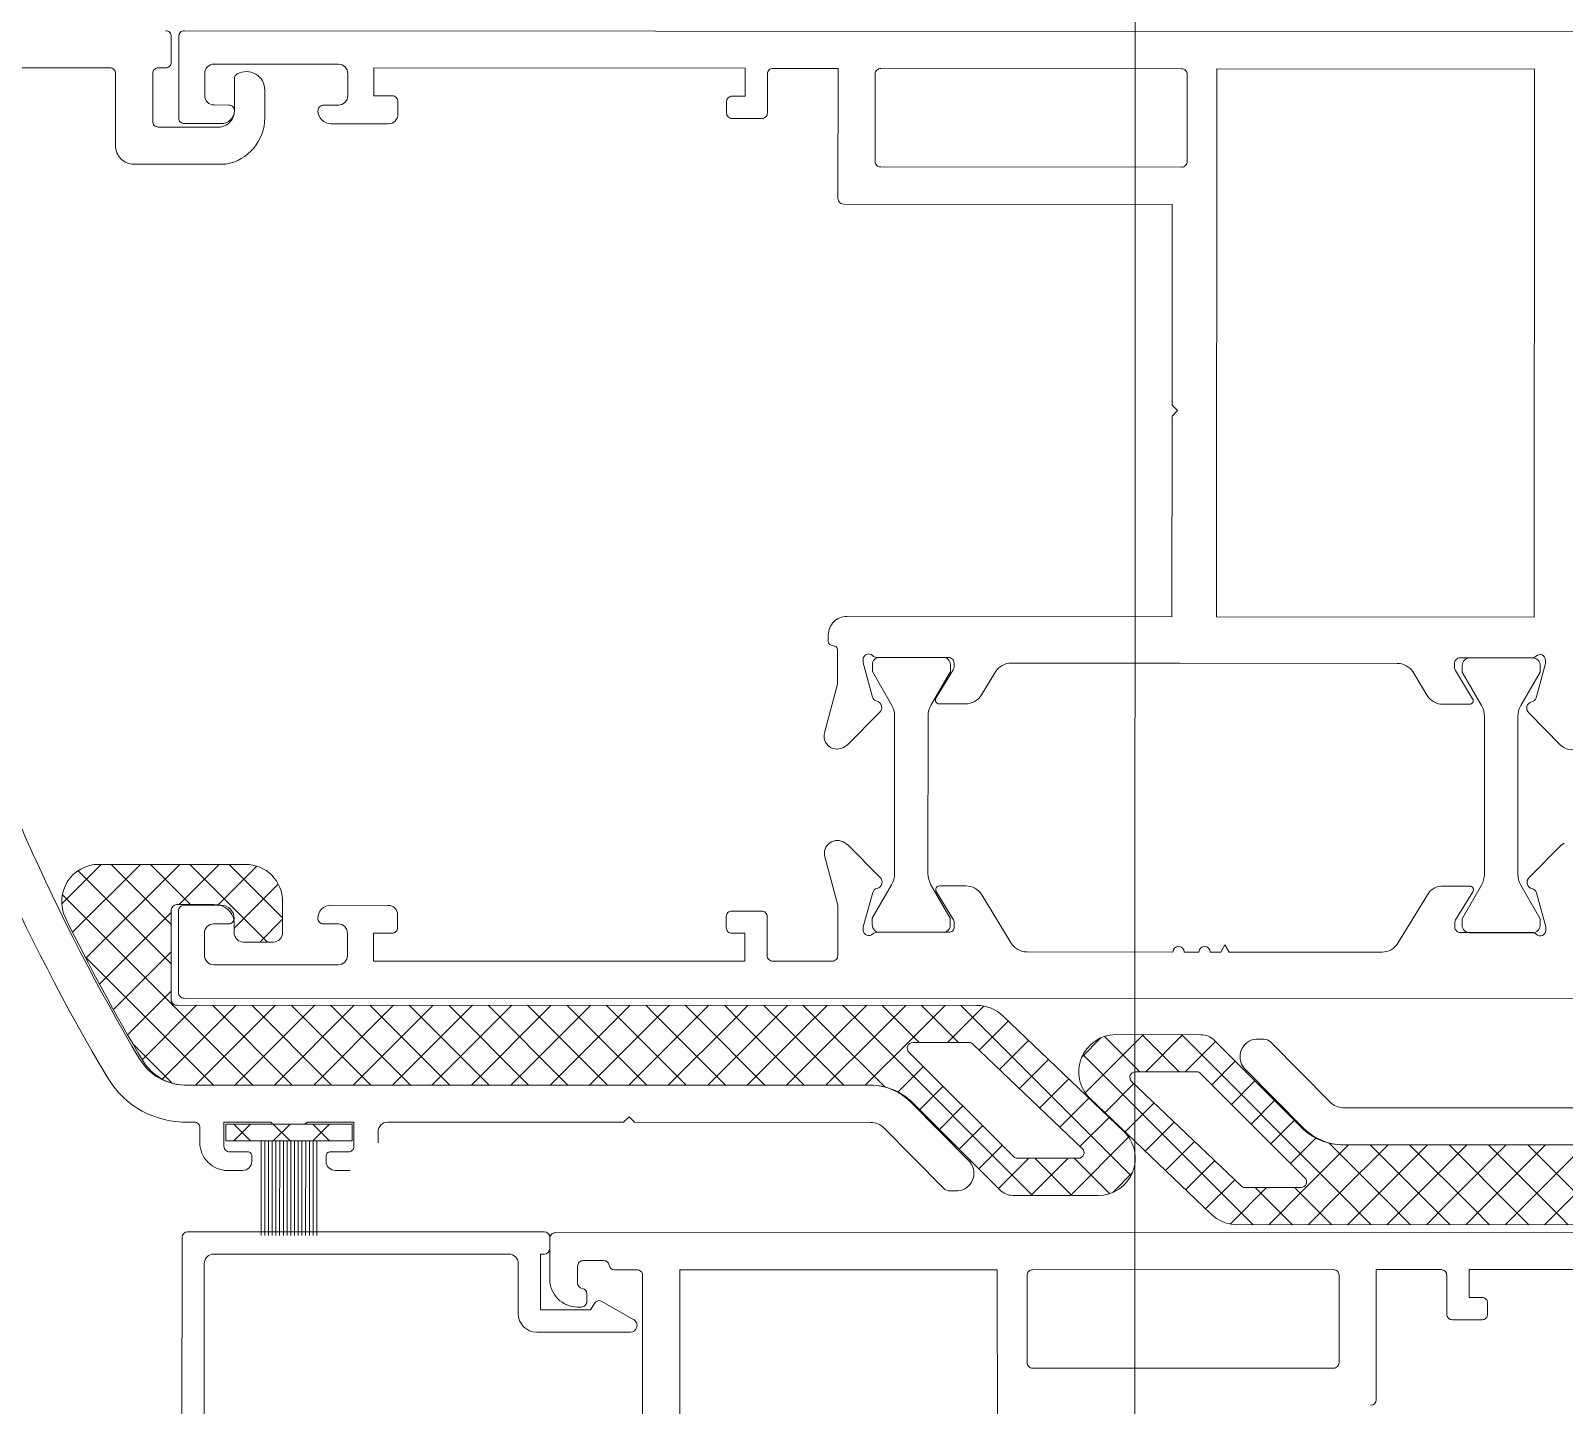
# Model space of a CAD drawing. Header units: centimetres. Extents: x 118932 to 154602, y -32682 to -23521.
# Drawn here: x 140362.52 to 140370.77, y -29462.04 to -29454.64 of the extents above; entities that cross this region are included whole.
import ezdxf

# ---------------------------------------------------------------- set-up
doc = ezdxf.new("R2010")
doc.units = ezdxf.units.CM
doc.header["$LTSCALE"] = 50
doc.header["$MEASUREMENT"] = 0
doc.layers.add('GEN_02_TF_Pencere', color=7, linetype='Continuous', lineweight=9, true_color=0x6093ac)
doc.layers.add('GEN_06_GR_İnce', color=7, linetype='Continuous', lineweight=13, true_color=0xb0b0a9)

# ---------------------------------------------------------------- blocks, each defined once
blk = doc.blocks.new('P27__')
at = {"layer": 'GEN_02_TF_Pencere'}
for p, q in [((140344.2616, -29481.8804, 0), (140344.2801, -29423.5576, 0)), ((140339.3735, -29462.5271, 0), (140339.3734, -29462.6171, 0)), ((140340.0535, -29462.5273, 0), (140339.3735, -29462.5271, 0)), ((140339.4171, -29462.5271, 0), (140339.5071, -29462.6171, 0)), ((140339.4171, -29462.6171, 0), (140339.5071, -29462.5271, 0)), ((140339.6292, -29462.5272, 0), (140339.7192, -29462.6172, 0)), ((140339.6292, -29462.6172, 0), (140339.7192, -29462.5272, 0)), ((140339.8413, -29462.5272, 0), (140339.9313, -29462.6172, 0)), ((140339.8413, -29462.6172, 0), (140339.9313, -29462.5272, 0)), ((140340.0528, -29462.5266, 0), (140340.0542, -29462.528, 0)), ((140340.0534, -29462.6173, 0), (140340.0535, -29462.5273, 0)), ((140339.3734, -29462.6171, 0), (140340.0534, -29462.6173, 0)), ((140339.3734, -29462.6171, 0), (140339.3734, -29462.6171, 0)), ((140339.5634, -29462.6171, 0), (140339.5633, -29463.1271, 0)), ((140339.5834, -29462.6171, 0), (140339.5833, -29463.1271, 0)), ((140339.6034, -29462.6171, 0), (140339.6033, -29463.1271, 0)), ((140339.6234, -29462.6172, 0), (140339.6233, -29463.1272, 0)), ((140339.6434, -29462.6172, 0), (140339.6433, -29463.1272, 0)), ((140339.6634, -29462.6172, 0), (140339.6633, -29463.1272, 0)), ((140339.6834, -29462.6172, 0), (140339.6833, -29463.1272, 0)), ((140339.7034, -29462.6172, 0), (140339.7033, -29463.1272, 0)), ((140339.7234, -29462.6172, 0), (140339.7233, -29463.1272, 0)), ((140339.7434, -29462.6172, 0), (140339.7433, -29463.1272, 0)), ((140339.7634, -29462.6172, 0), (140339.7633, -29463.1272, 0)), ((140339.7834, -29462.6172, 0), (140339.7833, -29463.1272, 0)), ((140339.8034, -29462.6172, 0), (140339.8033, -29463.1272, 0)), ((140339.8234, -29462.6172, 0), (140339.8233, -29463.1272, 0)), ((140339.8434, -29462.6172, 0), (140339.8433, -29463.1272, 0)), ((140339.8634, -29462.6172, 0), (140339.8633, -29463.1272, 0)), ((140339.1678, -29463.1069, 0), (140341.0878, -29463.1075, 0)), ((140339.1678, -29463.1069, 0), (140339.1678, -29463.1069, 0)), ((140341.1475, -29463.1121, 0), (140349.0875, -29463.11, 0)), ((140341.1475, -29463.1121, 0), (140341.1475, -29463.1121, 0)), ((140339.1373, -29464.6769, 0), (140339.1378, -29463.1369, 0)), ((140341.1176, -29463.3621, 0), (140341.1175, -29463.1421, 0)), ((140341.1178, -29463.1375, 0), (140341.1177, -29463.1975, 0)), ((140339.2577, -29463.2769, 0), (140339.2573, -29464.5369, 0)), ((140340.8977, -29463.2275, 0), (140339.3077, -29463.227, 0)), ((140340.9476, -29463.5475, 0), (140340.9477, -29463.2775, 0)), ((140341.0677, -29463.2275, 0), (140341.0676, -29463.5275, 0)), ((140341.0877, -29463.2275, 0), (140341.0677, -29463.2275, 0)), ((140341.4075, -29463.262, 0), (140341.2975, -29463.2621, 0)), ((140341.2675, -29463.2921, 0), (140341.2676, -29463.3821, 0)), ((140341.5875, -29463.312, 0), (140341.4667, -29463.312, 0)), ((140341.6178, -29464.182, 0), (140341.6176, -29463.342, 0)), ((140343.5276, -29463.3115, 0), (140341.8175, -29463.3119, 0)), ((140341.8175, -29463.3119, 0), (140341.8183, -29466.2623, 0)), ((140343.5283, -29466.2619, 0), (140343.5276, -29463.3115, 0)), ((140343.5276, -29463.3115, 0), (140343.5276, -29463.3115, 0)), ((140343.6876, -29463.3414, 0), (140343.6877, -29463.8119, 0)), ((140345.3375, -29463.311, 0), (140343.7176, -29463.3114, 0)), ((140345.3677, -29463.8114, 0), (140345.3676, -29463.341, 0)), ((140345.9175, -29463.3109, 0), (140345.5675, -29463.311, 0)), ((140345.5675, -29463.311, 0), (140345.5677, -29464.0114, 0)), ((140345.9476, -29463.5509, 0), (140345.9476, -29463.3409, 0)), ((140348.0675, -29463.3103, 0), (140346.0675, -29463.3108, 0)), ((140346.0675, -29463.3108, 0), (140346.0676, -29463.4608, 0)), ((140341.3176, -29463.4412, 0), (140341.3176, -29463.482, 0)), ((140341.0676, -29463.5275, 0), (140341.3376, -29463.5276, 0)), ((140341.2876, -29463.5121, 0), (140341.2676, -29463.5121, 0)), ((140341.3376, -29463.5276, 0), (140341.3579, -29463.4926, 0)), ((140341.3988, -29463.4816, 0), (140341.5696, -29463.5803, 0)), ((140346.0676, -29463.4608, 0), (140346.1376, -29463.4608, 0)), ((140346.1676, -29463.4908, 0), (140346.1676, -29463.5508, 0)), ((140346.1376, -29463.5808, 0), (140345.9776, -29463.5808, 0)), ((140341.5515, -29463.6477, 0), (140341.0476, -29463.6475, 0)), ((140343.6965, -29463.8331, 0), (140343.6965, -29463.8331, 0)), ((140343.7177, -29463.8418, 0), (140345.3377, -29463.8414, 0))]:
    blk.add_line(p, q, dxfattribs=at)
at = {"layer": 'GEN_02_TF_Pencere', "extrusion": (0, 0, -1)}
for p, q in [((140339.0798, -29456.6709, 0), (140339.0797, -29456.8109, 0)), ((140339.1201, -29456.6709, 0), (140339.1197, -29457.1109, 0)), ((140347.0901, -29456.648, 0), (140339.1501, -29456.6409, 0)), ((140338.7497, -29456.8408, 0), (140337.6688, -29456.8404, 0)), ((140339.0497, -29456.8409, 0), (140339.0097, -29456.8409, 0)), ((140339.3099, -29456.821, 0), (140339.9799, -29456.8216, 0)), ((140340.1698, -29456.9918, 0), (140340.1699, -29456.8418, 0)), ((140340.1699, -29456.8418, 0), (140342.1699, -29456.8436, 0)), ((140342.1699, -29456.8436, 0), (140342.1698, -29456.9936, 0)), ((140342.3199, -29456.8437, 0), (140342.6699, -29456.844, 0)), ((140342.6699, -29456.844, 0), (140342.6693, -29457.5445, 0)), ((140342.8999, -29456.8442, 0), (140344.5199, -29456.8457, 0)), ((140344.7073, -29459.7963, 0), (140344.7099, -29456.8459, 0)), ((140344.7099, -29456.8459, 0), (140346.4199, -29456.8474, 0)), ((140344.7099, -29456.8459, 0), (140344.7099, -29456.8459, 0)), ((140346.4199, -29456.8474, 0), (140346.4173, -29459.7978, 0)), ((140338.7796, -29457.2599, 0), (140338.7797, -29456.8708, 0)), ((140338.9797, -29456.8708, 0), (140338.9796, -29457.1299, 0)), ((140339.2598, -29456.991, 0), (140339.2599, -29456.871, 0)), ((140339.4196, -29457.071, 0), (140339.4197, -29456.8996, 0)), ((140340.0299, -29456.8717, 0), (140340.0298, -29456.9917, 0)), ((140342.2897, -29457.0837, 0), (140342.2899, -29456.8737, 0)), ((140342.8695, -29457.3446, 0), (140342.8699, -29456.8742, 0)), ((140344.5499, -29456.8757, 0), (140344.5495, -29457.3461, 0)), ((140339.5833, -29456.961, 0), (140339.5832, -29457.1103, 0)), ((140340.2698, -29456.9919, 0), (140340.1698, -29456.9918, 0)), ((140342.1698, -29456.9936, 0), (140342.0998, -29456.9935, 0)), ((140339.3897, -29457.0411, 0), (140339.3097, -29457.041, 0)), ((140339.9797, -29457.0416, 0), (140339.8997, -29457.0416, 0)), ((140340.2997, -29457.0919, 0), (140340.2997, -29457.0219, 0)), ((140342.0697, -29457.0235, 0), (140342.0697, -29457.0835, 0)), ((140339.0096, -29457.1599, 0), (140339.3446, -29457.16, 0)), ((140339.1496, -29457.1409, 0), (140339.3496, -29457.1411, 0)), ((140339.9396, -29457.1416, 0), (140340.2496, -29457.1419, 0)), ((140342.0997, -29457.1135, 0), (140342.2597, -29457.1137, 0)), ((140339.3728, -29457.36, 0), (140338.8795, -29457.3599, 0)), ((140344.5194, -29457.3761, 0), (140342.8994, -29457.3747, 0)), ((140344.5406, -29457.3673, 0), (140344.5406, -29457.3673, 0)), ((140342.6993, -29457.5745, 0), (140344.4692, -29457.5761, 0)), ((140344.4692, -29457.5761, 0), (140344.4683, -29458.6561, 0)), ((140344.4683, -29458.6561, 0), (140344.4983, -29458.6861, 0)), ((140344.4682, -29458.7161, 0), (140344.4673, -29459.7961, 0)), ((140344.4983, -29458.6861, 0), (140344.4682, -29458.7161, 0)), ((140344.4673, -29459.7961, 0), (140342.7177, -29459.7945, 0)), ((140346.4173, -29459.7978, 0), (140344.7073, -29459.7963, 0)), ((140342.6176, -29459.8944, 0), (140342.6176, -29459.9292, 0)), ((140342.6324, -29459.9485, 0), (140342.6523, -29459.9539, 0)), ((140342.6671, -29459.9732, 0), (140342.667, -29460.1598, 0)), ((140342.8046, -29460.0446, 0), (140342.8046, -29460.0264, 0)), ((140342.8554, -29460.2288, 0), (140342.8046, -29460.0446, 0)), ((140342.8546, -29460.0908, 0), (140342.8546, -29460.0547, 0)), ((140342.8776, -29460.0146, 0), (140343.2646, -29460.015, 0)), ((140342.8946, -29460.0147, 0), (140343.2346, -29460.0148, 0)), ((140343.2746, -29460.0548, 0), (140343.2746, -29460.0909, 0)), ((140343.2946, -29460.045, 0), (140343.2945, -29460.0666, 0)), ((140343.6033, -29460.0453, 0), (140344.5101, -29460.0461, 0)), ((140344.5101, -29460.0461, 0), (140345.6808, -29460.0471, 0)), ((140345.9895, -29460.069, 0), (140345.9895, -29460.0474, 0)), ((140346.0196, -29460.0174, 0), (140346.4066, -29460.0178, 0)), ((140346.0306, -29460.0575, 0), (140346.0306, -29460.0936, 0)), ((140346.4106, -29460.0177, 0), (140346.0706, -29460.0175, 0)), ((140346.4795, -29460.0479, 0), (140346.4283, -29460.232, 0)), ((140346.4506, -29460.0937, 0), (140346.4506, -29460.0577, 0)), ((140346.4796, -29460.0297, 0), (140346.4795, -29460.0479, 0)), ((140342.9585, -29460.2708, 0), (140342.8546, -29460.0908, 0)), ((140343.2746, -29460.0909, 0), (140343.1706, -29460.2709, 0)), ((140343.2901, -29460.0822, 0), (140343.197, -29460.2345, 0)), ((140343.442, -29460.2172, 0), (140343.5179, -29460.0931, 0)), ((140345.7661, -29460.0951, 0), (140345.8418, -29460.2194, 0)), ((140346.0868, -29460.2371, 0), (140345.9939, -29460.0846, 0)), ((140346.0306, -29460.0936, 0), (140346.1344, -29460.2736, 0)), ((140346.3466, -29460.2737, 0), (140346.4506, -29460.0937, 0)), ((140342.667, -29460.1598, 0), (140342.5969, -29460.4206, 0)), ((140342.7226, -29460.4835, 0), (140342.8939, -29460.3108, 0)), ((140343.214, -29460.2649, 0), (140343.3566, -29460.2651, 0)), ((140345.9271, -29460.2674, 0), (140346.0697, -29460.2675, 0)), ((140346.3897, -29460.3139, 0), (140346.5607, -29460.4869, 0)), ((140342.9742, -29461.1786, 0), (140342.9745, -29460.3308, 0)), ((140343.1545, -29460.3308, 0), (140343.1542, -29461.1787, 0)), ((140343.1545, -29460.3308, 0), (140343.1545, -29460.3308, 0)), ((140346.1505, -29460.3337, 0), (140346.1502, -29461.1815, 0)), ((140346.1505, -29460.3337, 0), (140346.1505, -29460.3337, 0)), ((140346.3302, -29461.1816, 0), (140346.3305, -29460.3337, 0)), ((140342.7046, -29460.4961, 0), (140342.7226, -29460.4835, 0)), ((140346.5607, -29460.4869, 0), (140346.5787, -29460.4995, 0)), ((140342.7245, -29461.0258, 0), (140342.7065, -29461.0132, 0)), ((140342.8956, -29461.1987, 0), (140342.7245, -29461.0258, 0)), ((140346.5626, -29461.027, 0), (140346.3914, -29461.1998, 0)), ((140346.5806, -29461.0144, 0), (140346.5626, -29461.027, 0)), ((140338.4898, -29461.3408, 0), (140338.7017, -29461.1291, 0)), ((140338.5483, -29461.4944, 0), (140338.9138, -29461.1291, 0)), ((140338.6199, -29461.6349, 0), (140339.126, -29461.1292, 0)), ((140339.4794, -29461.1293, 0), (140338.6896, -29461.1291, 0)), ((140339.0793, -29461.4533, 0), (140338.7553, -29461.1291, 0)), ((140339.1838, -29461.3457, 0), (140338.9674, -29461.1292, 0)), ((140339.1216, -29461.3457, 0), (140339.3381, -29461.1293, 0)), ((140339.5973, -29461.5472, 0), (140339.1796, -29461.1292, 0)), ((140339.3324, -29461.347, 0), (140339.5406, -29461.1389, 0)), ((140339.6793, -29461.4171, 0), (140339.3917, -29461.1293, 0)), ((140342.5987, -29461.0886, 0), (140342.6684, -29461.3494, 0)), ((140339.0792, -29461.6654, 0), (140338.5775, -29461.1634, 0)), ((140339.5185, -29462.3172, 0), (140338.4931, -29461.2911, 0)), ((140339.4181, -29461.4735, 0), (140339.656, -29461.2356, 0)), ((140342.8059, -29461.4648, 0), (140342.857, -29461.2806, 0)), ((140342.8542, -29461.4186, 0), (140342.9581, -29461.2386, 0)), ((140343.1703, -29461.2387, 0), (140343.2742, -29461.4187, 0)), ((140343.1986, -29461.2753, 0), (140343.2915, -29461.4277, 0)), ((140343.3582, -29461.245, 0), (140343.2157, -29461.2449, 0)), ((140343.6022, -29461.5529, 0), (140343.4436, -29461.2929, 0)), ((140345.8434, -29461.2936, 0), (140345.6846, -29461.5536, 0)), ((140346.0713, -29461.2458, 0), (140345.9287, -29461.2458, 0)), ((140345.9953, -29461.4286, 0), (140346.0884, -29461.2763, 0)), ((140346.1341, -29461.2415, 0), (140346.0301, -29461.4215, 0)), ((140346.4501, -29461.4216, 0), (140346.3463, -29461.2416, 0)), ((140346.4299, -29461.2818, 0), (140346.4809, -29461.466, 0)), ((140338.6932, -29461.7738, 0), (140339.0793, -29461.3879, 0)), ((140339.0792, -29461.8571, 0), (140339.0793, -29461.3771, 0)), ((140339.1093, -29461.3457, 0), (140339.3093, -29461.3457, 0)), ((140339.1184, -29461.3794, 0), (140339.1183, -29461.8194, 0)), ((140339.3484, -29461.3495, 0), (140339.1484, -29461.3494, 0)), ((140339.6793, -29461.4973, 0), (140339.6793, -29461.3294, 0)), ((140340.2484, -29461.3497, 0), (140339.9384, -29461.3496, 0)), ((140342.2584, -29461.3804, 0), (140342.0984, -29461.3803, 0)), ((140342.6684, -29461.3494, 0), (140342.6684, -29461.6205, 0)), ((140339.3084, -29461.4494, 0), (140339.3884, -29461.4495, 0)), ((140339.4181, -29461.4372, 0), (140339.4181, -29461.4972, 0)), ((140339.5565, -29461.5472, 0), (140339.6793, -29461.4245, 0)), ((140339.8984, -29461.4496, 0), (140339.9784, -29461.4497, 0)), ((140340.2984, -29461.4698, 0), (140340.2984, -29461.3998, 0)), ((140342.0684, -29461.4103, 0), (140342.0684, -29461.4703, 0)), ((140342.2884, -29461.6204, 0), (140342.2884, -29461.4104, 0)), ((140342.8059, -29461.483, 0), (140342.8059, -29461.4648, 0)), ((140342.8542, -29461.4547, 0), (140342.8542, -29461.4186, 0)), ((140343.2742, -29461.4187, 0), (140343.2742, -29461.4548, 0)), ((140343.2959, -29461.4434, 0), (140343.2959, -29461.4649, 0)), ((140345.9909, -29461.4658, 0), (140345.9909, -29461.4442, 0)), ((140346.0301, -29461.4215, 0), (140346.0301, -29461.4575, 0)), ((140346.4501, -29461.4577, 0), (140346.4501, -29461.4216, 0)), ((140346.4809, -29461.466, 0), (140346.4809, -29461.4841, 0)), ((140339.2584, -29461.6194, 0), (140339.2584, -29461.4994, 0)), ((140339.4681, -29461.5472, 0), (140339.6293, -29461.5472, 0)), ((140340.0284, -29461.4997, 0), (140340.0284, -29461.6197, 0)), ((140340.1684, -29461.6497, 0), (140340.1684, -29461.4997, 0)), ((140340.1684, -29461.4997, 0), (140340.2684, -29461.4997, 0)), ((140342.0984, -29461.5003, 0), (140342.1684, -29461.5003, 0)), ((140342.1684, -29461.5003, 0), (140342.1684, -29461.6503, 0)), ((140343.2659, -29461.4949, 0), (140342.8789, -29461.4948, 0)), ((140343.2341, -29461.4948, 0), (140342.8941, -29461.4947, 0)), ((140346.4079, -29461.4959, 0), (140346.0209, -29461.4958, 0)), ((140346.0701, -29461.4975, 0), (140346.4101, -29461.4977, 0)), ((140339.3064, -29462.3171, 0), (140338.6148, -29461.6251, 0)), ((140338.7681, -29461.911, 0), (140339.0793, -29461.6, 0)), ((140344.4734, -29461.6011, 0), (140343.6875, -29461.6008, 0)), ((140344.6134, -29461.6011, 0), (140344.5334, -29461.6011, 0)), ((140344.7314, -29461.6012, 0), (140344.6734, -29461.6011, 0)), ((140344.7534, -29461.5632, 0), (140344.7314, -29461.6012, 0)), ((140344.7753, -29461.6012, 0), (140344.7534, -29461.5632, 0)), ((140345.5993, -29461.6014, 0), (140344.7753, -29461.6012, 0)), ((140339.9783, -29461.6697, 0), (140339.3083, -29461.6694, 0)), ((140342.1684, -29461.6503, 0), (140340.1684, -29461.6497, 0)), ((140342.6384, -29461.6505, 0), (140342.3184, -29461.6504, 0)), ((140338.8446, -29462.0466, 0), (140339.0792, -29461.8121, 0)), ((140339.1483, -29461.8494, 0), (140349.0883, -29461.8525, 0)), ((140339.1483, -29461.8494, 0), (140339.1483, -29461.8494, 0)), ((140338.9227, -29462.1806, 0), (140339.2164, -29461.8871, 0)), ((140339.0303, -29462.2852, 0), (140339.4285, -29461.8872, 0)), ((140343.418, -29461.8884, 0), (140339.1092, -29461.8871, 0)), ((140339.2106, -29462.3171, 0), (140339.6406, -29461.8872, 0)), ((140339.7306, -29462.3172, 0), (140339.3008, -29461.8871, 0)), ((140339.4227, -29462.3171, 0), (140339.8528, -29461.8873, 0)), ((140339.9428, -29462.3173, 0), (140339.5129, -29461.8872, 0)), ((140339.6348, -29462.3172, 0), (140340.0649, -29461.8874, 0)), ((140340.1549, -29462.3174, 0), (140339.7251, -29461.8873, 0)), ((140339.8469, -29462.3173, 0), (140340.277, -29461.8874, 0)), ((140340.367, -29462.3174, 0), (140339.9372, -29461.8873, 0)), ((140340.0591, -29462.3173, 0), (140340.4892, -29461.8875, 0)), ((140340.5792, -29462.3175, 0), (140340.1493, -29461.8874, 0)), ((140340.2712, -29462.3174, 0), (140340.7013, -29461.8876, 0)), ((140340.7913, -29462.3176, 0), (140340.3615, -29461.8875, 0)), ((140340.4833, -29462.3175, 0), (140340.9134, -29461.8876, 0)), ((140341.0034, -29462.3176, 0), (140340.5736, -29461.8875, 0)), ((140340.6955, -29462.3175, 0), (140341.1256, -29461.8877, 0)), ((140341.2156, -29462.3177, 0), (140340.7857, -29461.8876, 0)), ((140340.9076, -29462.3176, 0), (140341.3308, -29461.8946, 0)), ((140341.4277, -29462.3178, 0), (140340.9979, -29461.8877, 0)), ((140341.1197, -29462.3177, 0), (140341.5233, -29461.9143, 0)), ((140341.6398, -29462.3178, 0), (140341.21, -29461.8877, 0)), ((140341.3308, -29461.8946, 0), (140341.3377, -29461.8878, 0)), ((140341.3319, -29462.3177, 0), (140341.7158, -29461.934, 0)), ((140341.4401, -29461.9058, 0), (140341.4221, -29461.8878, 0)), ((140341.8519, -29462.3179, 0), (140341.4401, -29461.9058, 0)), ((140341.5233, -29461.9143, 0), (140341.5498, -29461.8878, 0)), ((140341.544, -29462.3178, 0), (140341.9083, -29461.9537, 0)), ((140341.6764, -29461.93, 0), (140341.6343, -29461.8879, 0)), ((140342.0641, -29462.318, 0), (140341.6764, -29461.93, 0)), ((140341.7158, -29461.934, 0), (140341.762, -29461.8879, 0)), ((140341.9126, -29461.9542, 0), (140341.8464, -29461.8879, 0)), ((140341.9083, -29461.9537, 0), (140341.9741, -29461.888, 0)), ((140342.2762, -29462.318, 0), (140341.9126, -29461.9542, 0)), ((140342.1488, -29461.9783, 0), (140342.0585, -29461.888, 0)), ((140342.1008, -29461.9734, 0), (140342.1862, -29461.888, 0)), ((140342.385, -29462.0025, 0), (140342.2707, -29461.8881, 0)), ((140342.2933, -29461.9931, 0), (140342.3984, -29461.8881, 0)), ((140342.6212, -29462.0267, 0), (140342.4828, -29461.8881, 0)), ((140342.4858, -29462.0128, 0), (140342.6105, -29461.8882, 0)), ((140342.6783, -29462.0325, 0), (140342.8226, -29461.8882, 0)), ((140342.8575, -29462.0509, 0), (140342.6949, -29461.8882, 0)), ((140342.8708, -29462.0522, 0), (140343.0348, -29461.8883, 0)), ((140343.0937, -29462.075, 0), (140342.9071, -29461.8883, 0)), ((140343.0632, -29462.0719, 0), (140343.2469, -29461.8884, 0)), ((140343.3191, -29462.0884, 0), (140343.1192, -29461.8883, 0)), ((140343.259, -29462.0884, 0), (140343.4555, -29461.892, 0)), ((140344.2471, -29462.8048, 0), (140343.3313, -29461.8884, 0)), ((140343.418, -29461.8884, 0), (140343.418, -29461.8884, 0)), ((140344.2084, -29462.5668, 0), (140343.5594, -29461.9471, 0)), ((140341.7561, -29462.3179, 0), (140342.1008, -29461.9734, 0)), ((140341.9683, -29462.3179, 0), (140342.2933, -29461.9931, 0)), ((140342.4883, -29462.3181, 0), (140342.1488, -29461.9783, 0)), ((140342.1804, -29462.318, 0), (140342.4858, -29462.0128, 0)), ((140342.7005, -29462.3182, 0), (140342.385, -29462.0025, 0)), ((140342.3925, -29462.3181, 0), (140342.6783, -29462.0325, 0)), ((140342.9219, -29462.3276, 0), (140342.6212, -29462.0267, 0)), ((140343.4303, -29462.1292, 0), (140343.5866, -29461.973, 0)), ((140344.3151, -29462.0459, 0), (140344.0012, -29462.3596, 0)), ((140344.6241, -29462.046, 0), (140344.1658, -29462.0458, 0)), ((140344.3064, -29462.0459, 0), (140344.5063, -29462.2459, 0)), ((140344.5273, -29462.0459, 0), (140344.3272, -29462.2459, 0)), ((140344.5185, -29462.0459, 0), (140345.3785, -29462.9064, 0)), ((140339.0841, -29462.3069, 0), (140338.8729, -29462.0955, 0)), ((140342.6047, -29462.3181, 0), (140342.8708, -29462.0522, 0)), ((140342.8168, -29462.3182, 0), (140343.0632, -29462.0719, 0)), ((140343.7174, -29462.9113, 0), (140342.8575, -29462.0509, 0)), ((140343.0728, -29462.0883, 0), (140343.3755, -29462.0884, 0)), ((140343.0728, -29462.0883, 0), (140343.0728, -29462.0883, 0)), ((140343.107, -29462.0883, 0), (140343.0937, -29462.075, 0)), ((140343.3962, -29462.0967, 0), (140343.9853, -29462.6597, 0)), ((140343.5387, -29462.2329, 0), (140343.6951, -29462.0766, 0)), ((140344.0867, -29462.0621, 0), (140343.982, -29462.1667, 0)), ((140344.104, -29462.0556, 0), (140344.2942, -29462.2459, 0)), ((140344.7024, -29462.0829, 0), (140344.5393, -29462.2459, 0)), ((140345.1645, -29462.5453, 0), (140344.6948, -29462.0753, 0)), ((140344.9202, -29462.0702, 0), (140344.9627, -29462.0702, 0)), ((140344.998, -29462.0849, 0), (140345.3199, -29462.4098, 0)), ((140343.6142, -29462.7025, 0), (140343.0515, -29462.1395, 0)), ((140343.6472, -29462.3366, 0), (140343.8036, -29462.1803, 0)), ((140343.9888, -29462.1525, 0), (140344.9046, -29463.0689, 0)), ((140344.8085, -29462.189, 0), (140344.6822, -29462.3152, 0)), ((140338.7393, -29462.2823, 0), (140338.7393, -29462.2823, 0)), ((140342.9928, -29462.3543, 0), (140343.1296, -29462.2177, 0)), ((140343.7557, -29462.4402, 0), (140343.9121, -29462.2839, 0)), ((140344.8398, -29462.8606, 0), (140344.2507, -29462.2976, 0)), ((140344.2713, -29462.2459, 0), (140344.6005, -29462.246, 0)), ((140344.6217, -29462.2548, 0), (140345.1844, -29462.8177, 0)), ((140344.9145, -29462.2951, 0), (140344.7882, -29462.4213, 0)), ((140345.1785, -29462.5511, 0), (140344.8565, -29462.2262, 0)), ((140339.1495, -29462.317, 0), (140342.8454, -29462.3182, 0)), ((140339.1496, -29462.317, 0), (140342.8452, -29462.3182, 0)), ((140343.1094, -29462.4499, 0), (140343.2356, -29462.3238, 0)), ((140344.2633, -29462.3097, 0), (140344.1068, -29462.4661, 0)), ((140343.0575, -29462.4061, 0), (140343.3794, -29462.731, 0)), ((140343.0714, -29462.412, 0), (140343.5412, -29462.882, 0)), ((140343.2154, -29462.556, 0), (140343.3417, -29462.4299, 0)), ((140343.8641, -29462.5439, 0), (140344.0206, -29462.3875, 0)), ((140344.0276, -29462.3905, 0), (140344.6765, -29463.0102, 0)), ((140344.3718, -29462.4134, 0), (140344.2153, -29462.5698, 0)), ((140345.0205, -29462.4012, 0), (140344.8943, -29462.5274, 0)), ((140345.3906, -29462.4391, 0), (140346.6615, -29462.4395, 0)), ((140339.2035, -29462.5171, 0), (140339.1691, -29462.517, 0)), ((140339.3635, -29462.5171, 0), (140339.3634, -29462.6471, 0)), ((140339.6162, -29462.5172, 0), (140339.3635, -29462.5171, 0)), ((140339.7935, -29462.5272, 0), (140339.6335, -29462.5272, 0)), ((140340.0635, -29462.5173, 0), (140339.8108, -29462.5172, 0)), ((140340.0634, -29462.6473, 0), (140340.0635, -29462.5173, 0)), ((140341.5144, -29462.5178, 0), (140340.2435, -29462.5174, 0)), ((140341.5444, -29462.4878, 0), (140341.5144, -29462.5178, 0)), ((140341.5744, -29462.5178, 0), (140341.5444, -29462.4878, 0)), ((140342.8453, -29462.5182, 0), (140341.5744, -29462.5178, 0)), ((140343.3214, -29462.6621, 0), (140343.4477, -29462.5359, 0)), ((140343.9726, -29462.6476, 0), (140344.1291, -29462.4911, 0)), ((140344.4803, -29462.517, 0), (140344.3238, -29462.6734, 0)), ((140345.1266, -29462.5073, 0), (140345.0003, -29462.6335, 0)), ((140339.2334, -29462.6271, 0), (140339.2335, -29462.5471, 0)), ((140340.1935, -29462.5674, 0), (140340.1934, -29462.6274, 0)), ((140343.2379, -29462.8724, 0), (140342.916, -29462.5475, 0)), ((140343.9208, -29462.9114, 0), (140344.2347, -29462.5977, 0)), ((140344.5887, -29462.6207, 0), (140344.4323, -29462.777, 0)), ((140345.2431, -29462.6029, 0), (140345.1063, -29462.7396, 0)), ((140339.3934, -29462.6771, 0), (140339.4934, -29462.6772, 0)), ((140339.5134, -29462.6972, 0), (140339.5134, -29462.7272, 0)), ((140339.9134, -29462.7273, 0), (140339.9134, -29462.6973, 0)), ((140339.9334, -29462.6773, 0), (140340.0334, -29462.6773, 0)), ((140343.4275, -29462.7682, 0), (140343.5537, -29462.642, 0)), ((140343.5335, -29462.8743, 0), (140343.6966, -29462.7113, 0)), ((140343.9646, -29462.7114, 0), (140343.6354, -29462.7113, 0)), ((140343.9295, -29462.9114, 0), (140343.7296, -29462.7114, 0)), ((140345.4191, -29462.6391, 0), (140345.1727, -29462.8854, 0)), ((140345.314, -29462.6297, 0), (140345.6147, -29462.9306, 0)), ((140345.6313, -29462.6392, 0), (140345.3652, -29462.9051, 0)), ((140349.0865, -29462.6402, 0), (140345.3906, -29462.6391, 0)), ((140349.0863, -29462.6402, 0), (140345.3907, -29462.6391, 0)), ((140345.5355, -29462.6391, 0), (140345.8509, -29462.9548, 0)), ((140345.8434, -29462.6392, 0), (140345.5577, -29462.9248, 0)), ((140345.7476, -29462.6392, 0), (140346.0871, -29462.9789, 0)), ((140346.0555, -29462.6393, 0), (140345.7502, -29462.9445, 0)), ((140346.2677, -29462.6394, 0), (140345.9426, -29462.9642, 0)), ((140345.9597, -29462.6393, 0), (140346.3234, -29463.0031, 0)), ((140346.4798, -29462.6394, 0), (140346.1351, -29462.9839, 0)), ((140346.1719, -29462.6393, 0), (140346.5596, -29463.0273, 0)), ((140346.6919, -29462.6395, 0), (140346.3276, -29463.0036, 0)), ((140346.384, -29462.6394, 0), (140346.7958, -29463.0515, 0)), ((140346.9041, -29462.6396, 0), (140346.5201, -29463.0233, 0)), ((140339.4634, -29462.7772, 0), (140339.3834, -29462.7771, 0)), ((140340.0434, -29462.7773, 0), (140339.9634, -29462.7773, 0)), ((140343.7087, -29462.9113, 0), (140343.9087, -29462.7114, 0)), ((140344.1319, -29462.9017, 0), (140343.9417, -29462.7114, 0)), ((140344.1492, -29462.8952, 0), (140344.2539, -29462.7905, 0)), ((140344.6972, -29462.7244, 0), (140344.5408, -29462.8806, 0)), ((140344.8057, -29462.828, 0), (140344.6493, -29462.9843, 0)), ((140344.977, -29462.8689, 0), (140344.7805, -29463.0653, 0)), ((140345.1632, -29462.869, 0), (140344.8604, -29462.8689, 0)), ((140344.9168, -29462.8689, 0), (140345.1167, -29463.0689, 0)), ((140345.1289, -29462.8689, 0), (140345.1422, -29462.8823, 0)), ((140345.1632, -29462.869, 0), (140345.1632, -29462.869, 0)), ((140343.3157, -29462.8871, 0), (140343.2733, -29462.8871, 0)), ((140343.6119, -29462.9113, 0), (140344.0702, -29462.9115, 0)), ((140345.1727, -29462.8854, 0), (140344.989, -29463.0689, 0)), ((140345.1422, -29462.8823, 0), (140345.3289, -29463.069, 0)), ((140345.3652, -29462.9051, 0), (140345.2012, -29463.069, 0)), ((140345.3785, -29462.9064, 0), (140345.541, -29463.0691, 0)), ((140345.5577, -29462.9248, 0), (140345.4133, -29463.069, 0)), ((140345.6147, -29462.9306, 0), (140345.7531, -29463.0691, 0)), ((140345.7502, -29462.9445, 0), (140345.6254, -29463.0691, 0)), ((140345.8509, -29462.9548, 0), (140345.9653, -29463.0692, 0)), ((140345.9426, -29462.9642, 0), (140345.8376, -29463.0692, 0)), ((140346.1351, -29462.9839, 0), (140346.0497, -29463.0692, 0)), ((140346.0871, -29462.9789, 0), (140346.1774, -29463.0693, 0)), ((140346.3276, -29463.0036, 0), (140346.2618, -29463.0693, 0)), ((140346.3234, -29463.0031, 0), (140346.3895, -29463.0693, 0)), ((140346.5201, -29463.0233, 0), (140346.474, -29463.0694, 0)), ((140346.5596, -29463.0273, 0), (140346.6017, -29463.0694, 0)), ((140344.8179, -29463.0688, 0), (140349.1268, -29463.0702, 0)), ((140344.8179, -29463.0688, 0), (140344.8179, -29463.0688, 0))]:
    blk.add_line(p, q, dxfattribs=at)
for centre, radius, start, end in [((-140339.0498, -29456.6709, 0), 0.03, 90.01809, 180.01817), ((-140339.1501, -29456.6709, 0), 0.03, 0.05118, 45.05109), ((-140339.1501, -29456.6709, 0), 0.03, 45.05106, 90.05098), ((-140338.7497, -29456.8708, 0), 0.03, 90.01808, 180.01817), ((-140339.0097, -29456.8709, 0), 0.03, 0.01809, 90.01817), ((-140339.0497, -29456.8109, 0), 0.03, 180.01808, 270.01817), ((-140339.3099, -29456.871, 0), 0.05, 0.05097, 90.05106), ((-140339.9799, -29456.8716, 0), 0.05, 90.05097, 180.05106), ((-140342.3199, -29456.8737, 0), 0.03, 0.05093, 90.05102), ((-140342.8999, -29456.8742, 0), 0.03, 0.05093, 90.05102), ((-140344.5199, -29456.8757, 0), 0.03, 90.05103, 180.05111), ((-140339.4497, -29456.8996, 0), 0.03, 0.01798, 61.30879), ((-140339.4833, -29456.961, 0), 0.1, 61.28322, 180.04381), ((-140339.3098, -29456.991, 0), 0.05, 270.05097, 0.05106), ((-140339.9798, -29456.9916, 0), 0.05, 180.05097, 270.05106), ((-140340.2697, -29457.0219, 0), 0.03, 90.05093, 180.05102), ((-140342.0997, -29457.0235, 0), 0.03, 0.05093, 90.05102), ((-140339.3289, -29457.0707, 0), 0.0907, 180.17633, 260.05908), ((-140339.3497, -29457.0711, 0), 0.07, 180.05095, 270.05103), ((-140339.3897, -29457.0711, 0), 0.03, 90.05103, 180.05112), ((-140339.8997, -29457.0716, 0), 0.03, 0.05103, 90.05112), ((-140339.9397, -29457.0716, 0), 0.07, 270.05099, 0.05107), ((-140340.2497, -29457.0919, 0), 0.05, 180.05097, 270.05106), ((-140342.0997, -29457.0835, 0), 0.03, 270.05103, 0.05112), ((-140342.2597, -29457.0837, 0), 0.03, 180.05103, 270.05112), ((-140348.499, -29456.4891, 0), 11.1496, 329.31519, 356.62957), ((-140339.0096, -29457.1299, 0), 0.03, 270.01808, 0.01817), ((-140339.1497, -29457.1109, 0), 0.03, 270.05103, 0.05111), ((-140339.3289, -29457.1095, 0), 0.2543, 180.17631, 260.05906), ((-140348.499, -29456.4891, 0), 11.3496, 329.30775, 356.4678), ((-140338.8796, -29457.2599, 0), 0.1, 270.01808, 0.01817), ((-140342.8995, -29457.3447, 0), 0.03, 270.05103, 0.05111), ((-140344.5195, -29457.3461, 0), 0.03, 225.05083, 270.05074), ((-140344.5195, -29457.3461, 0), 0.03, 180.05094, 225.05086), ((-140342.6993, -29457.5445, 0), 0.03, 270.05122, 0.05111), ((-140342.7176, -29459.8945, 0), 0.1, 0.04739, 90.0598), ((-140342.6376, -29459.9292, 0), 0.02, 285.05564, 0.0264), ((-140342.6471, -29459.9732, 0), 0.02, 104.99965, 180.07111), ((-140342.8346, -29460.0264, 0), 0.03, 0.05105, 135.83866), ((-140342.8946, -29460.0547, 0), 0.04, 0.01809, 90.01817), ((-140342.8776, -29459.9846, 0), 0.03, 270.05107, 315.83881), ((-140343.2346, -29460.0548, 0), 0.04, 90.01811, 180.018), ((-140343.2646, -29460.045, 0), 0.03, 90.05093, 180.05102), ((-140343.2645, -29460.0666, 0), 0.03, 180.05127, 211.45124), ((-140343.6032, -29460.1453, 0), 0.1, 31.45095, 90.05104), ((-140345.6807, -29460.1471, 0), 0.1, 90.05095, 148.65104), ((-140346.0195, -29460.0474, 0), 0.03, 0.05093, 90.05102), ((-140346.0706, -29460.0575, 0), 0.04, 0.01818, 90.01807), ((-140346.4066, -29459.9878, 0), 0.03, 224.26323, 270.05097), ((-140346.4106, -29460.0577, 0), 0.04, 90.01808, 180.01817), ((-140346.4496, -29460.0297, 0), 0.03, 44.26334, 180.05095), ((-140346.0195, -29460.069, 0), 0.03, 328.65069, 0.05067), ((-140342.8845, -29460.2214, 0), 0.03, 282.32003, 345.66122), ((-140343.3567, -29460.1651, 0), 0.1, 211.45092, 270.05101), ((-140345.9272, -29460.1674, 0), 0.1, 270.05098, 328.65107), ((-140346.3993, -29460.2245, 0), 0.03, 194.44077, 257.78196), ((-140342.871, -29460.2847, 0), 0.0347, 101.84906, 228.70469), ((-140342.8545, -29460.3308, 0), 0.12, 150.01823, 180.01812), ((-140343.2745, -29460.3309, 0), 0.12, 0.01823, 30.01811), ((-140343.2141, -29460.2449, 0), 0.02, 270.05096, 31.45095), ((-140346.0697, -29460.2475, 0), 0.02, 148.65113, 270.05112), ((-140346.0305, -29460.3336, 0), 0.12, 150.01823, 180.01812), ((-140346.4505, -29460.3337, 0), 0.12, 0.01814, 30.01803), ((-140346.4127, -29460.2878, 0), 0.0347, 311.39735, 78.25298), ((-140342.6645, -29460.4387, 0), 0.07, 235.05098, 15.03214), ((-140346.6189, -29460.4422, 0), 0.07, 165.06988, 305.05104), ((-140342.6663, -29461.0705, 0), 0.07, 345.01445, 125.04389), ((-140338.6895, -29461.3291, 0), 0.2, 333.83236, 90.0181), ((-140339.4793, -29461.3293, 0), 0.2, 90.01808, 180.01817), ((-140342.8726, -29461.2248, 0), 0.0347, 131.37839, 258.20882), ((-140342.8542, -29461.1786, 0), 0.12, 180.01814, 210.01803), ((-140343.2742, -29461.1787, 0), 0.12, 330.01803, 0.01814), ((-140346.0302, -29461.1815, 0), 0.12, 180.01811, 210.01823), ((-140346.4502, -29461.1816, 0), 0.12, 330.01823, 0.01812), ((-140346.4144, -29461.2259, 0), 0.0347, 281.82508, 48.65369), ((-140342.8861, -29461.2881, 0), 0.03, 14.42583, 77.7456), ((-140343.2157, -29461.2649, 0), 0.02, 328.61818, 90.01817), ((-140343.3582, -29461.345, 0), 0.1, 90.01836, 148.61158), ((-140345.9222, -29461.3342, 0), 0.0886, 27.20824, 94.23433), ((-140346.0713, -29461.2658, 0), 0.02, 90.00322, 211.43563), ((-140346.4008, -29461.2892, 0), 0.03, 102.33591, 165.61262), ((-140339.1106, -29461.3769, 0), 0.0312, 359.64441, 87.74483), ((-140339.1484, -29461.3794, 0), 0.03, 0.01808, 90.01817), ((-140339.315, -29461.4494, 0), 0.1039, 86.89239, 173.22422), ((-140339.3484, -29461.4195, 0), 0.07, 90.01808, 180.01817), ((-140339.9384, -29461.4196, 0), 0.07, 0.01808, 90.01817), ((-140340.2484, -29461.3997, 0), 0.05, 90.01808, 180.01817), ((-140342.0984, -29461.4103, 0), 0.03, 0.01809, 90.01817), ((-140342.2584, -29461.4104, 0), 0.03, 90.01808, 180.01817), ((-140348.4986, -29456.5093, 0), 11.1293, 329.316, 333.83239), ((-140339.3084, -29461.4994, 0), 0.05, 0.01808, 90.01817), ((-140339.3884, -29461.4195, 0), 0.03, 180.01808, 270.01817), ((-140339.8984, -29461.4196, 0), 0.03, 270.01808, 0.01817), ((-140339.9784, -29461.4997, 0), 0.05, 90.01808, 180.01817), ((-140340.2684, -29461.4697, 0), 0.03, 180.01808, 270.01817), ((-140342.0984, -29461.4703, 0), 0.03, 270.01808, 0.01817), ((-140342.8942, -29461.4547, 0), 0.04, 270.01808, 0.01817), ((-140343.2342, -29461.4548, 0), 0.04, 180.01818, 270.01807), ((-140343.2659, -29461.4649, 0), 0.03, 180.01809, 270.01817), ((-140343.2659, -29461.4434, 0), 0.03, 148.64823, 180.01109), ((-140346.0209, -29461.4442, 0), 0.03, 0.01821, 31.41819), ((-140346.0208, -29461.4659, 0), 0.0299, 269.85318, 0.18308), ((-140346.0701, -29461.4575, 0), 0.04, 270.01818, 0.01807), ((-140346.4101, -29461.4577, 0), 0.04, 180.01808, 270.01817), ((-140339.4681, -29461.4972, 0), 0.05, 270.01808, 0.01817), ((-140339.6293, -29461.4972, 0), 0.05, 180.01808, 270.01817), ((-140342.8359, -29461.483, 0), 0.03, 224.23233, 0.01442), ((-140342.8789, -29461.5248, 0), 0.03, 44.23045, 90.01819), ((-140343.6875, -29461.5008, 0), 0.1, 270.01811, 328.6182), ((-140345.5993, -29461.5014, 0), 0.1, 211.41806, 270.01815), ((-140346.4079, -29461.526, 0), 0.03, 90.02658, 135.78482), ((-140346.4509, -29461.4841, 0), 0.03, 180.01815, 315.80592), ((-140339.3084, -29461.6194, 0), 0.05, 270.01808, 0.01817), ((-140339.9784, -29461.6197, 0), 0.05, 180.01808, 270.01817), ((-140342.3184, -29461.6204, 0), 0.03, 270.01808, 0.01817), ((-140342.6384, -29461.6205, 0), 0.03, 180.01808, 270.01817), ((-140344.5034, -29461.6011, 0), 0.03, 0.01813, 180.01813), ((-140344.6434, -29461.6011, 0), 0.03, 0.01813, 180.01813), ((-140339.1092, -29461.8571, 0), 0.03, 270.01808, 0.01817), ((-140339.1483, -29461.8194, 0), 0.03, 270.01808, 0.01817), ((-140343.418, -29462.0884, 0), 0.2, 90.0174, 135.02018), ((-140344.1657, -29462.2458, 0), 0.2, 313.68242, 90.01815), ((-140344.624, -29462.146, 0), 0.1, 90.01809, 135.01713), ((-140343.0727, -29462.1183, 0), 0.03, 315.01708, 90.01809), ((-140343.3755, -29462.1184, 0), 0.03, 90.01808, 133.50323), ((-140344.9296, -29462.1651, 0), 0.0953, 320.06431, 84.34235), ((-140344.9626, -29462.1202, 0), 0.05, 90.01824, 135.01816), ((-140339.1581, -29462.0263, 0), 0.2908, 271.70487, 328.3515), ((-140339.158, -29462.0463, 0), 0.2708, 271.76601, 328.31654), ((-140339.1581, -29462.0263, 0), 0.4908, 268.71972, 328.57254), ((-140344.2713, -29462.2759, 0), 0.03, 313.5031, 90.01811), ((-140344.6005, -29462.276, 0), 0.03, 90.01808, 135.01712), ((-140342.8451, -29462.6382, 0), 0.32, 90.01814, 135.01806), ((-140342.8453, -29462.6182, 0), 0.3, 90.01817, 135.01809), ((-140345.3907, -29462.3391, 0), 0.1, 270.01815, 315.01807), ((-140339.2035, -29462.5471, 0), 0.03, 90.01809, 180.01817), ((-140339.6335, -29462.5072, 0), 0.02, 270.01816, 330.01812), ((-140339.7935, -29462.5072, 0), 0.02, 210.01813, 270.01809), ((-140340.2435, -29462.5674, 0), 0.05, 0.01808, 90.01817), ((-140342.8453, -29462.6182, 0), 0.1, 90.01815, 135.01807), ((-140345.3908, -29462.3191, 0), 0.32, 270.01814, 315.01806), ((-140339.3834, -29462.6271, 0), 0.15, 270.01808, 0.01817), ((-140344.0702, -29462.7115, 0), 0.2, 133.68242, 270.01815), ((-140345.3907, -29462.3391, 0), 0.3, 270.01817, 315.01809), ((-140339.3934, -29462.6471, 0), 0.03, 270.01809, 0.01817), ((-140339.4934, -29462.6972, 0), 0.02, 90.01808, 180.01817), ((-140339.9334, -29462.6973, 0), 0.02, 0.01808, 90.01817), ((-140340.0334, -29462.6473, 0), 0.03, 180.01808, 270.01817), ((-140343.6354, -29462.6813, 0), 0.03, 270.01808, 315.01712), ((-140343.9646, -29462.6814, 0), 0.03, 133.5031, 270.01811), ((-140339.4634, -29462.7272, 0), 0.05, 180.01808, 270.01817), ((-140339.9634, -29462.7273, 0), 0.05, 270.01808, 0.01817), ((-140343.3063, -29462.7922, 0), 0.0953, 140.06431, 264.34235), ((-140343.2733, -29462.8371, 0), 0.05, 270.01824, 315.01816), ((-140344.8604, -29462.8389, 0), 0.03, 270.01808, 313.50323), ((-140345.1632, -29462.839, 0), 0.03, 135.01708, 270.01809), ((-140343.6119, -29462.8113, 0), 0.1, 270.01809, 315.01713), ((-140344.818, -29462.8689, 0), 0.2, 270.0174, 315.02018)]:
    blk.add_arc(centre, radius, start, end, dxfattribs=at)
at = {"layer": 'GEN_02_TF_Pencere'}
for centre, radius, start, end in [((140339.1678, -29463.1369, 0), 0.03, 89.98193, 179.98182), ((140341.0878, -29463.1375, 0), 0.03, 359.98299, 89.9819), ((140341.1475, -29463.1421, 0), 0.03, 90.01468, 180.01477), ((140341.0877, -29463.1975, 0), 0.03, 269.98454, 359.98188), ((140339.3077, -29463.277, 0), 0.05, 89.98198, 179.98187), ((140340.8977, -29463.2775, 0), 0.05, 359.98187, 89.98176), ((140341.2975, -29463.2921, 0), 0.03, 90.01468, 180.01477), ((140341.4075, -29463.292, 0), 0.03, 9.60894, 90.01479), ((140341.4667, -29463.282, 0), 0.03, 189.60626, 270.01575), ((140341.2676, -29463.3621, 0), 0.15, 180.01474, 270.01482), ((140341.5876, -29463.342, 0), 0.03, 0.01478, 90.01486), ((140343.7176, -29463.3414, 0), 0.03, 90.01478, 180.01486), ((140345.3376, -29463.341, 0), 0.03, 0.01468, 90.01477), ((140345.9176, -29463.3409, 0), 0.03, 0.01468, 90.01477), ((140341.2971, -29463.3825, 0), 0.0295, 179.20244, 261.23468), ((140341.2876, -29463.4412, 0), 0.03, 0.00326, 80.42064), ((140341.2876, -29463.4821, 0), 0.03, 270.01477, 0.01486), ((140341.3838, -29463.5076, 0), 0.03, 59.98187, 149.98176), ((140346.1376, -29463.4908, 0), 0.03, 0.01468, 90.01477), ((140341.0476, -29463.5475, 0), 0.1, 179.98193, 269.98182), ((140341.5515, -29463.6115, 0), 0.0361, 269.98188, 59.98188), ((140345.9776, -29463.5508, 0), 0.03, 180.01478, 270.01486), ((140346.1376, -29463.5508, 0), 0.03, 270.01478, 0.01486), ((140343.7177, -29463.8118, 0), 0.03, 180.01469, 225.01461), ((140343.7177, -29463.8118, 0), 0.03, 225.01457, 270.01449), ((140345.3377, -29463.8114, 0), 0.03, 270.01478, 0.01486), ((140345.5377, -29464.0114, 0), 0.03, 270.01497, 0.01486)]:
    blk.add_arc(centre, radius, start, end, dxfattribs=at)
blk = doc.blocks.new('DOGRAMA LEVEL 0 B BLOK')
at = {"layer": 'GEN_06_GR_İnce'}
blk.add_blockref('P27__', (-139649.6138, 29348.0796, 0), dxfattribs=at)

msp = doc.modelspace()

# ---------------------------------------------------------------- block references
msp.add_blockref('DOGRAMA LEVEL 0 B BLOK', (139673.8062, -29346.0794, 0))

doc.saveas('drawing.dxf')
